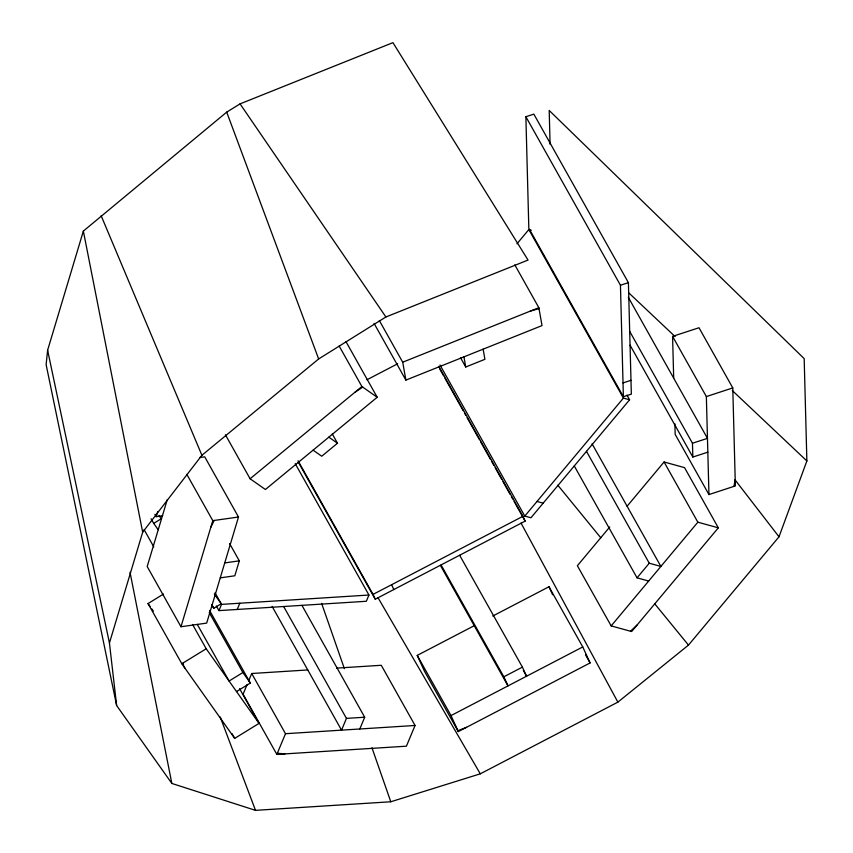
<?xml version="1.0" encoding="UTF-8"?>
<svg xmlns="http://www.w3.org/2000/svg" width="853" height="853" viewBox="0 0 853 853"><rect width="100%" height="100%" fill="white"/><g stroke="black" fill="none" stroke-linecap="round" stroke-linejoin="round"><path stroke-width="1.28" d="M735.201 479.781L733.911 486.402M116.637 705.538L109.44 642.991L142.675 532.208L201.905 455.278L318.649 358.953L385.897 316.985L528.039 260.058L392.934 42.65L240.066 103.874L226.706 112.127L83.359 231.078L47.619 350.22L46.126 364.657L116.637 705.538L171.848 783.449L255.505 810.35L390.791 801.767L480.282 773.831L617.871 702.136L688.478 645.103L779.013 536.793L806.874 460.951L804.176 358.623L549.193 110.453L550.089 144.274M162.667 515.745L156.216 516.662L157.72 511.629M167.273 499.613L147.196 566.541L180.975 626.742L206.682 623.106L238.499 517.014L204.72 456.824L199.581 457.549M180.975 626.742L212.802 520.65L186.818 474.353M229.596 543.532L239.298 560.837L234.82 575.786L220.255 577.865M210.808 527.303L214.22 520.447M283.665 606.515L346.446 718.386L341.552 730.147L272.107 606.398M359.806 728.984L364.7 717.224L301.93 605.353M295.245 463.701L368.944 595.031L366.332 601.269L218.944 610.62L221.556 604.382L215.031 592.76M237.209 609.468L239.81 603.231M247.146 684.469L243.073 694.214L276.852 754.404L406.401 746.183L415.059 725.476L381.28 665.287L336.551 668.123M248.671 680.811L251.72 673.507L307.773 669.946M276.852 754.404L285.499 733.708L251.72 673.507M516.95 243.809L528.849 229.564L531.312 230.246M524.787 516.086L623.415 398.084L629.589 399.78L530.95 517.782L524.787 516.086L439.999 364.999M609.767 526.962L577.374 565.72L611.164 625.91L631.625 631.54L718.322 527.826L684.543 467.625L664.071 461.995L627.104 506.234M574.272 465.962L637.042 577.833L649.261 563.215L660.883 566.424L592.089 443.837M611.164 625.91L697.861 522.196L718.322 527.826M637.063 625.036L630.495 631.231M250.1 478.768L361.896 386.526L377.197 397.263L265.4 489.505L250.1 478.768L225.416 434.785M332.318 434.006L337.489 443.229L321.741 456.227L313.072 450.16M354.891 392.305L362.738 387.123M236.526 691.559L250.334 683.05L242.881 672.537L229.073 681.046L197.246 624.332M151.088 518.741L153.7 523.39L161.046 518.88L159.084 515.393M239.586 688.648L259.067 723.376L234.692 738.367L181.817 663.751L148.038 603.561L163.552 594.029M211.587 605.097L213.847 608.274L221.194 603.753L214.316 594.061M181.817 663.751L206.202 648.77L259.067 723.376M366.993 379.756L397.679 363.762M522.932 516.3L525.139 521.119L375.245 599.222L373.038 594.392L522.932 516.3L438.794 366.374M492.799 616.015L548.98 586.747L582.759 646.937L590.084 662.941L458.328 731.586L424.549 671.396L417.234 655.392L474.225 625.697M440.511 565.603L508.004 685.887L503.846 676.792L522.409 667.121L459.639 555.25M458.328 731.586L451.013 715.582L582.759 646.937M466.58 727.289L457.922 730.701M538.84 307.688L542.018 325.59L405.889 380.107L402.712 362.205L538.84 307.688L514.807 264.856M460.556 357.77L465.727 367.003L484.909 359.316L483.129 349.176M530.31 311.1L539.011 308.669M525.874 116.733L533.839 114.131L628.405 282.652L631.348 394.129L623.383 396.73L528.817 228.209L525.874 116.733L620.451 285.254L623.383 396.73M620.451 285.254L628.405 282.652M673.689 378.167L672.58 336.381L699.002 327.744L732.78 387.934L735.361 485.922L708.95 494.559L675.171 434.369L674.883 423.77M623.021 382.922L630.985 380.321M708.95 494.559L706.359 396.57L732.78 387.934M707.83 452.165L692.839 457.048L692.465 443.24L707.468 438.357L628.298 297.281M224.734 562.916L239.298 560.837M212.802 520.65L238.499 517.014M221.556 604.382L368.944 595.031M346.446 718.386L364.7 717.224M285.499 733.708L415.059 725.476M284.966 753.892L277.332 753.263M537.006 501.468L543.169 503.163M637.042 577.833L648.664 581.042M328.831 437.162L337.489 443.229M628.629 292.718L675.128 336.604M732.29 390.546L806.874 460.951M557.841 485.229L600.821 537.838M654.763 603.839L688.478 645.103M735.105 479.94L779.013 536.793M153.7 523.39L158.168 529.702M148.038 603.561L150.341 606.803M151.866 608.967L153.401 611.132M240.066 103.874L385.897 316.985M185.133 668.432L183.672 666.161L183.16 662.93M377.964 597.601L480.282 773.831M672.58 336.381L706.359 396.57M629.695 331.369L692.465 443.24M630.058 345.177L692.839 457.048M626.976 395.131L629.589 399.78M664.071 461.995L697.861 522.196M528.849 229.564L623.415 398.084M586.48 451.344L649.261 563.215M439.7 368.869L443.613 375.842M444.914 378.167L463.179 410.709M464.48 413.033L465.781 415.358M467.092 417.682L479.482 439.764M480.783 442.089L490.571 459.522M491.872 461.846L493.834 465.333M495.135 467.657L501.66 479.279M502.961 481.604L510.137 494.388M511.437 496.713L512.749 499.037M514.05 501.361L525.139 521.119M585.531 654.837L590.084 662.941M379.329 320.525L402.712 362.205M374.062 323.394L405.889 380.107M346.009 341.701L377.197 397.263M523.326 670.426L526.578 676.216L522.409 667.121M339.153 346.019L361.896 386.526M441.065 564.921L503.846 676.792M417.234 655.392L451.013 715.582M298.038 460.737L373.038 594.392M298.283 462.081L375.245 599.222M216.342 605.971L218.944 610.62M211.885 604.788L213.847 608.274M209.561 610.396L250.334 683.05M154.915 514.338L156.216 516.662M209.23 612.561L242.881 672.537M144.072 529.574L153.796 546.901M192.554 624.46L206.202 648.77M232.091 733.729L234.692 738.367M521.023 523.06L617.871 702.136M548.98 586.747L552.637 594.744M391.612 584.721L393.819 589.54M101.144 215.713L201.905 455.278M220.223 717.01L255.505 810.35M226.706 112.127L318.649 358.953M321.624 603.38L344.388 668.667M371.961 747.772L390.791 801.767M47.619 350.22L109.44 642.991M130.029 572.278L171.848 783.449M83.359 231.078L142.675 532.208M463.947 356.863L465.727 367.003"/></g></svg>
